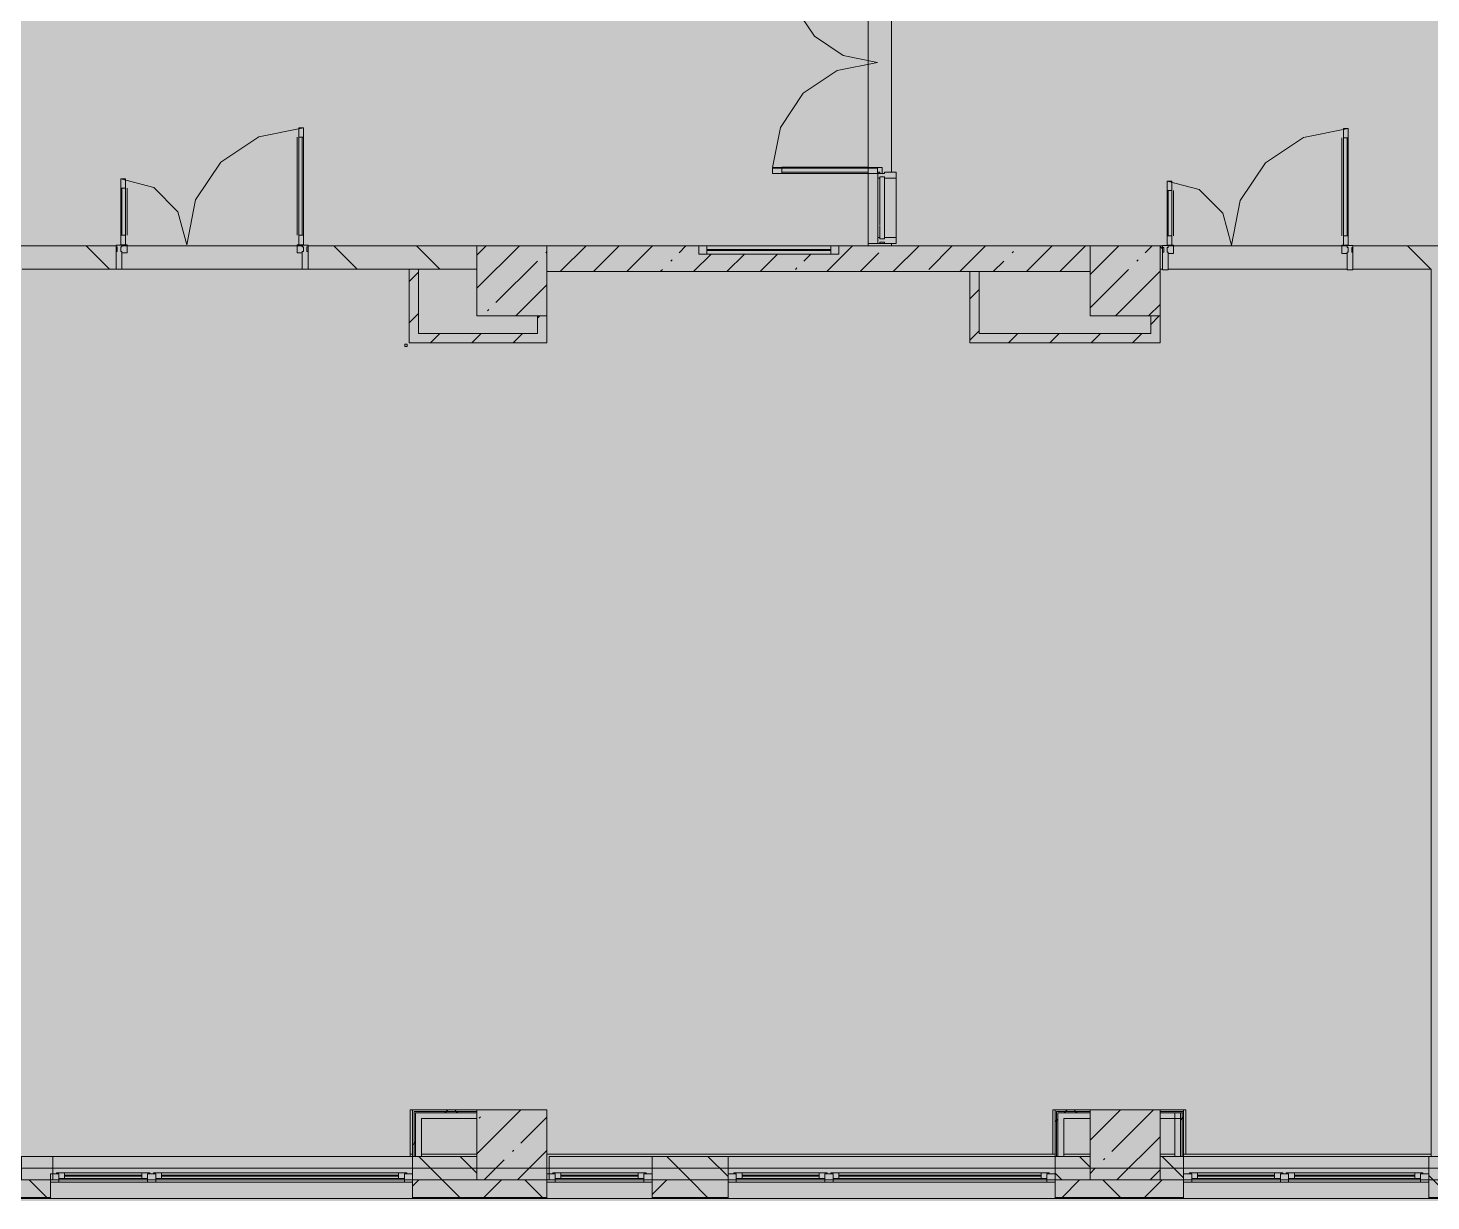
# Model space of a CAD drawing. Header units: millimetres. Extents: x -3817 to 677485, y -22715 to 103890.
# Drawn here: x 9822.1 to 9916.7, y -19606.1 to -19527 of the extents above; entities that cross this region are included whole.
import ezdxf

# ---------------------------------------------------------------- set-up
doc = ezdxf.new("R2010")
doc.units = ezdxf.units.MM
doc.layers.add('PDF _Геометрия', color=7, linetype='Continuous', true_color=0x1d1d1d)
doc.layers.add('PDF _Сплошная заливка', color=7, linetype='Continuous', true_color=0xffffff)

msp = doc.modelspace()

# ---------------------------------------------------------------- hatches: boundary and pattern name
at = {"layer": 'PDF _Сплошная заливка', "true_color": 0xd9d9d9, "transparency": 33554559}
for points in [[(10026.364, -19606.078), (10026.364, -19416.653), (9987.782, -19416.653), (9987.782, -19388.526), (9751.507, -19388.526), (9751.507, -19482.948), (9719.067, -19482.948), (9719.067, -19606.078), (10026.19, -19606.078)], [(9886.457, -19543.403), (9893.691, -19543.403), (9893.691, -19541.67), (9876.763, -19541.67), (9876.763, -19542.222), (9867.314, -19542.222), (9867.314, -19541.67), (9857.078, -19541.67), (9857.078, -19543.403), (9886.211, -19543.403)], [(9898.415, -19546.395), (9898.415, -19541.67), (9893.691, -19541.67), (9893.691, -19546.395), (9894.729, -19546.395)], [(9857.078, -19548.206), (9857.078, -19547.576), (9848.417, -19547.576), (9848.417, -19548.206), (9850.909, -19548.206)], [(9887.426, -19548.206), (9897.785, -19548.206), (9897.785, -19547.576), (9885.581, -19547.576), (9885.581, -19548.206)], [(9848.614, -19600.035), (9852.354, -19600.035), (9852.354, -19599.936), (9848.122, -19599.936), (9848.22, -19600.035)], [(9852.354, -19600.133), (9852.354, -19600.035), (9848.22, -19600.035), (9848.22, -19600.133), (9848.614, -19600.133)], [(9852.354, -19604.66), (9857.078, -19604.66), (9857.078, -19599.936), (9852.354, -19599.936), (9852.354, -19601.977)], [(9891.919, -19600.035), (9893.691, -19600.035), (9893.691, -19599.936), (9891.427, -19599.936), (9891.526, -19600.035)], [(9893.691, -19600.133), (9893.691, -19600.035), (9891.526, -19600.035), (9891.526, -19600.133), (9891.919, -19600.133)], [(9893.691, -19604.66), (9898.415, -19604.66), (9898.415, -19599.936), (9893.691, -19599.936), (9893.691, -19601.977)]]:
    msp.add_hatch(color=254, dxfattribs=at).paths.add_polyline_path(points)
h = msp.add_hatch(color=254, dxfattribs=at)
h.paths.add_polyline_path([(9878.731, -19541.67), (9880.306, -19541.67), (9880.306, -19541.513), (9878.731, -19541.513)], flags=0)
h.paths.add_polyline_path([(9880.306, -19518.207), (9880.306, -19518.049), (9878.731, -19518.049), (9878.731, -19518.207), (9880.123, -19518.207)], flags=0)
at = {"layer": 'PDF _Сплошная заливка', "true_color": 0xcdcdcd, "transparency": 33554559}
for points in [[(9840.349, -19541.592), (9840.664, -19541.592), (9840.664, -19533.718), (9840.349, -19533.718), (9840.349, -19540.344)], [(9879.361, -19536.785), (9879.361, -19536.431), (9872.275, -19536.431), (9872.275, -19536.785), (9872.819, -19536.785)]]:
    msp.add_hatch(color=254, dxfattribs=at).paths.add_polyline_path(points)
at = {"layer": 'PDF _Сплошная заливка', "true_color": 0xd9d9d9, "transparency": 33554559}
h = msp.add_hatch(color=254, dxfattribs=at)
h.paths.add_polyline_path([(9770.572, -19543.245), (9781.49, -19543.245), (9781.49, -19541.67), (9766.688, -19541.67), (9766.688, -19543.245)], flags=0)
h.paths.add_polyline_path([(9852.354, -19543.245), (9852.354, -19541.67), (9840.979, -19541.67), (9840.979, -19543.245), (9850.909, -19543.245)], flags=0)
h.paths.add_polyline_path([(9789.364, -19543.245), (9816.922, -19543.245), (9816.922, -19541.67), (9811.411, -19541.67), (9811.411, -19542.222), (9805.112, -19542.222), (9805.112, -19541.67), (9786.215, -19541.67), (9786.215, -19543.245)], flags=0)
h.paths.add_polyline_path([(9828.026, -19543.245), (9828.026, -19541.67), (9821.646, -19541.67), (9821.696, -19543.245)], flags=0)
h.paths.add_polyline_path([(9750.547, -19543.245), (9753.735, -19543.245), (9753.735, -19541.67), (9750.547, -19541.67)], flags=0)
h = msp.add_hatch(color=254, dxfattribs=at)
h.paths.add_polyline_path([(9922.43, -19543.245), (9922.43, -19541.67), (9911.407, -19541.67), (9911.407, -19543.245), (9918.257, -19543.245)], flags=0)
h.paths.add_polyline_path([(9898.573, -19543.245), (9898.573, -19541.67), (9898.415, -19541.67), (9898.415, -19543.245)], flags=0)
at = {"layer": 'PDF _Сплошная заливка', "true_color": 0xcfcfcf, "transparency": 33554559}
for points in [[(9848.22, -19603.086), (9848.614, -19603.086), (9848.614, -19600.133), (9848.22, -19600.133), (9848.22, -19601.977)], [(9891.526, -19603.086), (9891.919, -19603.086), (9891.919, -19600.133), (9891.526, -19600.133), (9891.526, -19601.977)]]:
    msp.add_hatch(color=254, dxfattribs=at).paths.add_polyline_path(points)
at = {"layer": 'PDF _Сплошная заливка', "true_color": 0xd9d9d9, "transparency": 33554559}
h = msp.add_hatch(color=254, dxfattribs=at)
h.paths.add_polyline_path([(9869.283, -19604.66), (9869.283, -19603.086), (9864.165, -19603.086), (9864.165, -19604.66), (9865.516, -19604.66)], flags=0)
h.paths.add_polyline_path([(9893.691, -19604.66), (9893.691, -19603.086), (9891.329, -19603.086), (9891.329, -19604.66)], flags=0)
h = msp.add_hatch(color=254, dxfattribs=at)
h.paths.add_polyline_path([(9994.947, -19605.841), (10003.766, -19605.841), (10003.766, -19604.66), (9994.947, -19604.66)], flags=0)
h.paths.add_polyline_path([(10026.364, -19605.841), (10026.364, -19604.66), (10020.301, -19604.66), (10020.301, -19605.841), (10026.315, -19605.841)], flags=0)
h.paths.add_polyline_path([(9950.224, -19605.841), (9964.555, -19605.841), (9964.555, -19604.66), (9950.224, -19604.66)], flags=0)
h.paths.add_polyline_path([(9916.525, -19605.841), (9929.123, -19605.841), (9929.123, -19604.66), (9916.525, -19604.66)], flags=0)
h.paths.add_polyline_path([(9899.99, -19605.841), (9899.99, -19604.66), (9891.329, -19604.66), (9891.329, -19605.841), (9898.415, -19605.841)], flags=0)
h.paths.add_polyline_path([(9981.09, -19605.841), (9987.861, -19605.841), (9987.861, -19604.66), (9981.09, -19604.66)], flags=0)
h.paths.add_polyline_path([(9823.615, -19605.841), (9823.615, -19604.66), (9810.623, -19604.66), (9810.623, -19605.841), (9821.696, -19605.841)], flags=0)
h.paths.add_polyline_path([(9854.561, -19605.841), (9857.078, -19605.841), (9857.078, -19604.66), (9848.023, -19604.66), (9848.023, -19605.841), (9850.909, -19605.841)], flags=0)
h.paths.add_polyline_path([(9864.165, -19605.841), (9869.283, -19605.841), (9869.283, -19604.66), (9864.165, -19604.66)], flags=0)
h.paths.add_polyline_path([(9786.215, -19605.841), (9786.215, -19604.66), (9780.073, -19604.66), (9780.073, -19605.841), (9785.179, -19605.841)], flags=0)
h.paths.add_polyline_path([(9719.13, -19605.841), (9750.547, -19605.841), (9750.547, -19604.66), (9719.13, -19604.66), (9719.13, -19605.839)], flags=0)
h.paths.add_polyline_path([(9763.538, -19605.841), (9763.538, -19604.66), (9757.633, -19604.66), (9757.633, -19605.841), (9763.269, -19605.841)], flags=0)

# ---------------------------------------------------------------- linework, layer by layer
at = {"layer": 'PDF _Геометрия', "color": 8, "lineweight": 9, "true_color": 0x737373}
for points in [[(9886.211, -19543.403), (9893.691, -19543.403), (9893.691, -19541.67), (9880.306, -19541.67), (9880.306, -19541.513), (9878.731, -19541.513), (9878.731, -19518.207), (9879.833, -19518.207)], [(9880.306, -19522.967), (9880.306, -19536.706)], [(9879.518, -19537.1), (9879.385, -19537.1), (9879.518, -19537.1)], [(9879.518, -19541.119), (9879.518, -19540.344), (9879.518, -19541.198), (9879.833, -19541.198), (9879.833, -19537.021), (9879.518, -19537.021), (9879.518, -19540.294), (9879.518, -19537.1)], [(9880.621, -19541.119), (9880.621, -19537.1)], [(9821.696, -19543.245), (9828.026, -19543.245), (9828.026, -19541.67), (9766.688, -19541.67), (9766.688, -19543.245), (9781.49, -19543.245)], [(9827.577, -19543.245), (9826.002, -19541.67)], [(9828.026, -19542.064), (9828.026, -19541.67)], [(9828.388, -19541.67), (9840.617, -19541.67)], [(9840.979, -19541.67), (9840.979, -19542.064)], [(9844.28, -19543.245), (9842.705, -19541.67)], [(9849.847, -19543.245), (9848.272, -19541.67)], [(9852.354, -19544.536), (9855.22, -19541.67)], [(9852.354, -19542.291), (9852.975, -19541.67)], [(9879.833, -19541.513), (9878.731, -19541.513), (9878.731, -19541.67), (9857.078, -19541.67), (9857.078, -19543.403), (9885.581, -19543.403)], [(9857.977, -19543.403), (9859.71, -19541.67)], [(9860.222, -19543.403), (9861.955, -19541.67)], [(9862.467, -19543.403), (9864.199, -19541.67)], [(9865.979, -19542.136), (9866.444, -19541.67)], [(9876.763, -19541.67), (9867.314, -19541.67)], [(9876.211, -19541.907), (9867.865, -19541.907)], [(9876.211, -19541.985), (9867.865, -19541.985)], [(9875.937, -19543.403), (9877.669, -19541.67)], [(9878.731, -19541.67), (9880.306, -19541.67)], [(9879.518, -19541.119), (9879.385, -19541.119), (9879.518, -19541.119)], [(9880.427, -19543.403), (9882.159, -19541.67)], [(9882.816, -19543.258), (9884.404, -19541.67)], [(9884.917, -19543.403), (9886.649, -19541.67)], [(9889.407, -19543.403), (9891.139, -19541.67)], [(9891.652, -19543.403), (9893.384, -19541.67)], [(9893.691, -19543.609), (9895.629, -19541.67)], [(9897.409, -19542.136), (9897.874, -19541.67)], [(9898.573, -19541.863), (9898.415, -19541.705)], [(9898.573, -19542.104), (9898.573, -19541.67)], [(9898.957, -19541.67), (9911.023, -19541.67)], [(9911.407, -19541.67), (9911.407, -19542.104)], [(9916.658, -19543.245), (9915.083, -19541.67)], [(9853.632, -19545.503), (9856.438, -19542.697)], [(9856.999, -19542.136), (9857.078, -19542.057), (9857.092, -19542.043)], [(9865.418, -19542.697), (9865.511, -19542.604)], [(9866.957, -19543.403), (9868.138, -19542.222)], [(9867.314, -19542.222), (9876.763, -19542.222)], [(9869.202, -19543.403), (9870.383, -19542.222)], [(9871.447, -19543.403), (9872.628, -19542.222)], [(9874.398, -19542.697), (9874.873, -19542.222)], [(9878.182, -19543.403), (9879.449, -19542.136)], [(9887.162, -19543.403), (9887.868, -19542.697)], [(9888.429, -19542.136), (9888.522, -19542.043)], [(9896.848, -19542.697), (9896.941, -19542.604)], [(9840.979, -19543.245), (9828.026, -19543.245)], [(9847.787, -19543.245), (9847.787, -19548.206), (9848.417, -19548.206), (9857.078, -19548.206), (9857.078, -19547.576), (9857.078, -19545.607)], [(9847.787, -19544.074), (9848.417, -19543.444)], [(9856.448, -19546.395), (9856.448, -19547.576), (9848.417, -19547.576), (9848.417, -19543.245)], [(9864.712, -19543.403), (9864.857, -19543.258)], [(9873.836, -19543.258), (9873.93, -19543.165)], [(9893.691, -19545.854), (9896.286, -19543.258)], [(9895.395, -19546.395), (9898.415, -19543.374)], [(9911.016, -19543.245), (9898.956, -19543.245)], [(9854.985, -19546.395), (9857.078, -19544.302)], [(9885.581, -19545.253), (9886.211, -19544.623)], [(9897.64, -19546.395), (9898.415, -19545.619)], [(9847.787, -19546.858), (9848.417, -19546.228)], [(9853.07, -19546.065), (9853.164, -19545.971)], [(9856.448, -19546.548), (9856.602, -19546.395)], [(9897.785, -19546.968), (9898.359, -19546.395)], [(9849.223, -19548.206), (9849.853, -19547.576)], [(9852.007, -19548.206), (9852.637, -19547.576)], [(9854.791, -19548.206), (9855.421, -19547.576)], [(9885.581, -19548.037), (9886.042, -19547.576), (9886.211, -19547.407)], [(9888.196, -19548.206), (9888.826, -19547.576)], [(9890.98, -19548.206), (9891.61, -19547.576)], [(9893.764, -19548.206), (9894.394, -19547.576)], [(9896.548, -19548.206), (9897.178, -19547.576)], [(9848.122, -19603.086), (9848.122, -19600.035), (9848.22, -19600.035), (9848.614, -19600.035), (9852.354, -19600.035)], [(9848.22, -19603.086), (9848.22, -19600.133), (9848.614, -19600.133), (9852.354, -19600.133)], [(9850.188, -19600.133), (9850.286, -19600.035), (9850.385, -19599.936)], [(9851.059, -19600.133), (9850.961, -19600.035), (9850.862, -19599.936)], [(9852.354, -19602.906), (9855.323, -19599.936)], [(9852.509, -19600.506), (9852.602, -19600.412)], [(9853.07, -19599.944), (9853.078, -19599.936)], [(9855.315, -19602.189), (9857.078, -19600.426)], [(9891.329, -19600.749), (9891.427, -19600.65), (9891.526, -19600.552)], [(9891.427, -19603.086), (9891.427, -19600.035), (9891.526, -19600.035), (9891.919, -19600.035), (9893.691, -19600.035)], [(9891.526, -19603.086), (9891.526, -19600.133), (9891.919, -19600.133), (9893.691, -19600.133)], [(9891.945, -19600.133), (9892.043, -19600.035), (9892.142, -19599.936)], [(9892.816, -19600.133), (9892.718, -19600.035), (9892.619, -19599.936)], [(9893.691, -19601.978), (9895.733, -19599.936)], [(9895.164, -19602.75), (9897.97, -19599.944)], [(9899.99, -19600.035), (9898.415, -19600.035)], [(9899.99, -19600.133), (9898.415, -19600.133)], [(9899.793, -19603.086), (9899.793, -19600.133)], [(9899.793, -19600.636), (9899.892, -19600.537), (9899.99, -19600.439)], [(9899.892, -19603.086), (9899.892, -19600.133)], [(9848.023, -19602.297), (9848.122, -19602.199), (9848.22, -19602.101)], [(9895.499, -19604.66), (9898.415, -19601.744)], [(9821.646, -19604.66), (9821.646, -19603.086), (9823.615, -19603.086), (9847.866, -19603.086), (9847.866, -19602.928), (9848.028, -19602.928)], [(9821.696, -19604.66), (9848.023, -19604.66), (9848.023, -19603.086), (9847.866, -19603.086), (9823.772, -19603.086), (9823.772, -19604.251), (9823.772, -19604.66)], [(9851.2, -19605.841), (9850.019, -19604.66), (9848.444, -19603.086)], [(9848.614, -19602.928), (9852.354, -19602.928), (9852.354, -19603.086)], [(9852.354, -19604.211), (9851.228, -19603.086)], [(9852.844, -19604.66), (9854.193, -19603.312)], [(9854.754, -19602.75), (9854.847, -19602.657)], [(9855.089, -19604.66), (9857.078, -19602.671)], [(9857.236, -19604.66), (9857.236, -19604.251), (9857.236, -19603.086), (9864.165, -19603.086), (9864.165, -19604.66), (9857.078, -19604.66), (9857.078, -19602.928), (9891.334, -19602.928)], [(9867.903, -19605.841), (9866.722, -19604.66), (9865.147, -19603.086)], [(9869.283, -19604.437), (9867.931, -19603.086)], [(9891.919, -19602.928), (9893.691, -19602.928)], [(9893.691, -19603.792), (9892.985, -19603.086)], [(9894.603, -19603.312), (9894.696, -19603.218)], [(9898.415, -19602.928), (9899.4, -19602.928)], [(9899.99, -19604.523), (9898.552, -19603.086)], [(9899.99, -19602.928), (9916.64, -19602.928)], [(9916.682, -19603.086), (9916.525, -19603.086), (9916.525, -19604.66), (9921.485, -19604.66), (9921.485, -19603.086), (9918.257, -19603.086)], [(9824.166, -19604.251), (9823.615, -19604.251)], [(9824.009, -19604.172), (9830.308, -19604.172)], [(9824.56, -19604.172), (9824.56, -19604.566)], [(9824.56, -19604.33), (9829.756, -19604.33)], [(9829.756, -19604.408), (9824.56, -19604.408)], [(9829.756, -19604.172), (9829.756, -19604.566)], [(9830.701, -19604.251), (9830.15, -19604.251)], [(9830.544, -19604.172), (9847.63, -19604.172)], [(9831.095, -19604.172), (9831.095, -19604.566)], [(9831.095, -19604.33), (9847.079, -19604.33)], [(9847.079, -19604.408), (9831.095, -19604.408)], [(9847.079, -19604.172), (9847.079, -19604.566)], [(9848.023, -19604.251), (9847.472, -19604.251)], [(9857.629, -19604.251), (9857.078, -19604.251)], [(9857.472, -19604.172), (9863.771, -19604.172)], [(9858.023, -19604.172), (9858.023, -19604.566)], [(9858.023, -19604.33), (9863.22, -19604.33)], [(9863.22, -19604.408), (9858.023, -19604.408)], [(9863.22, -19604.172), (9863.22, -19604.566)], [(9864.165, -19604.251), (9863.613, -19604.251)], [(9869.834, -19604.251), (9869.283, -19604.251)], [(9869.676, -19604.172), (9875.975, -19604.172)], [(9870.227, -19604.172), (9870.227, -19604.566)], [(9870.227, -19604.33), (9875.424, -19604.33)], [(9875.424, -19604.408), (9870.227, -19604.408)], [(9875.424, -19604.172), (9875.424, -19604.566)], [(9876.369, -19604.251), (9875.818, -19604.251)], [(9876.211, -19604.172), (9890.935, -19604.172)], [(9876.763, -19604.172), (9876.763, -19604.566)], [(9876.763, -19604.33), (9890.384, -19604.33)], [(9890.384, -19604.408), (9876.763, -19604.408)], [(9890.384, -19604.172), (9890.384, -19604.566)], [(9891.329, -19604.251), (9890.778, -19604.251)], [(9891.776, -19604.66), (9891.329, -19604.213)], [(9893.691, -19604.223), (9894.041, -19603.873)], [(9897.744, -19604.66), (9898.415, -19603.989)], [(9900.541, -19604.251), (9899.99, -19604.251)], [(9900.384, -19604.172), (9906.683, -19604.172)], [(9900.935, -19604.172), (9900.935, -19604.566)], [(9900.935, -19604.33), (9906.132, -19604.33)], [(9906.132, -19604.408), (9900.935, -19604.408)], [(9906.132, -19604.172), (9906.132, -19604.566)], [(9907.076, -19604.251), (9906.525, -19604.251)], [(9906.919, -19604.172), (9916.131, -19604.172)], [(9907.47, -19604.172), (9907.47, -19604.566)], [(9907.47, -19604.33), (9915.58, -19604.33)], [(9915.58, -19604.408), (9907.47, -19604.408)], [(9915.58, -19604.172), (9915.58, -19604.566)], [(9916.525, -19604.251), (9915.974, -19604.251)], [(9918.011, -19605.841), (9916.83, -19604.66), (9916.525, -19604.355)], [(9823.362, -19605.841), (9822.181, -19604.66)], [(9823.615, -19604.802), (9848.023, -19604.802)], [(9848.023, -19605.081), (9848.444, -19604.66)], [(9852.831, -19605.841), (9854.012, -19604.66)], [(9856.768, -19605.841), (9855.587, -19604.66)], [(9857.078, -19604.802), (9864.165, -19604.802)], [(9864.165, -19605.643), (9865.147, -19604.66)], [(9869.283, -19604.802), (9891.329, -19604.802)], [(9891.804, -19605.841), (9892.985, -19604.66)], [(9895.741, -19605.841), (9894.56, -19604.66)], [(9897.371, -19605.841), (9898.552, -19604.66)], [(9899.99, -19604.802), (9916.525, -19604.802)], [(9810.623, -19605.841), (9823.615, -19605.841)], [(9810.623, -19605.865), (9823.615, -19605.865)], [(9834.269, -19605.904), (9838.181, -19605.904), (9834.269, -19605.904)], [(9848.023, -19605.841), (9857.078, -19605.841)], [(9848.023, -19605.865), (9857.078, -19605.865)], [(9848.811, -19605.904), (9851.173, -19605.904), (9848.811, -19605.904)], [(9864.165, -19605.841), (9869.283, -19605.841)], [(9864.165, -19605.865), (9869.283, -19605.865)], [(9869.676, -19605.904), (9873.613, -19605.904), (9869.676, -19605.904)], [(9888.967, -19605.904), (9891.329, -19605.904), (9888.967, -19605.904)], [(9891.329, -19605.841), (9899.99, -19605.841)], [(9891.329, -19605.865), (9899.99, -19605.865)], [(9916.525, -19605.841), (9929.123, -19605.841)], [(9916.525, -19605.865), (9929.123, -19605.865)]]:
    msp.add_lwpolyline(points, dxfattribs=at)
at = {"layer": 'PDF _Геометрия', "color": 9, "lineweight": 9, "true_color": 0xb7b7b7}
for points in [[(9879.361, -19522.888), (9879.361, -19523.282), (9879.361, -19522.888), (9879.676, -19522.888), (9879.676, -19523.282), (9879.361, -19523.282), (9873.337, -19523.282), (9873.796, -19525.587), (9875.102, -19527.541), (9877.056, -19528.847), (9879.361, -19529.305), (9876.649, -19529.845), (9874.35, -19531.381), (9872.814, -19533.68), (9872.275, -19536.391), (9879.361, -19536.391), (9879.676, -19536.391), (9879.361, -19536.391), (9879.361, -19536.785), (9879.676, -19536.785), (9879.676, -19536.391), (9879.676, -19536.785)], [(9828.42, -19542.143), (9828.774, -19542.143), (9828.774, -19541.592), (9828.341, -19541.592), (9828.341, -19537.143), (9830.566, -19537.739), (9832.194, -19539.367), (9832.79, -19541.592), (9833.389, -19538.579), (9835.096, -19536.024), (9837.651, -19534.317), (9840.664, -19533.718), (9840.664, -19541.592), (9840.231, -19541.592), (9840.231, -19542.143), (9840.585, -19542.143)], [(9840.239, -19534.348), (9840.239, -19540.962)], [(9840.664, -19534.348), (9840.349, -19534.348)], [(9840.585, -19534.348), (9840.585, -19540.962)], [(9898.966, -19542.182), (9899.321, -19542.182), (9899.321, -19541.631), (9898.888, -19541.631), (9898.888, -19537.3), (9901.053, -19537.881), (9902.638, -19539.466), (9903.218, -19541.631), (9903.818, -19538.618), (9905.524, -19536.063), (9908.079, -19534.357), (9911.092, -19533.757), (9911.092, -19541.631), (9910.659, -19541.631), (9910.659, -19542.182), (9911.013, -19542.182)], [(9910.667, -19534.387), (9910.667, -19541.001)], [(9911.092, -19534.387), (9910.777, -19534.387)], [(9911.013, -19534.387), (9911.013, -19541.001)], [(9872.904, -19536.36), (9878.731, -19536.36)], [(9872.904, -19536.785), (9872.904, -19536.431)], [(9872.904, -19536.706), (9878.731, -19536.706)], [(9878.731, -19536.785), (9878.731, -19536.431)], [(9879.361, -19536.391), (9879.361, -19536.785)], [(9828.341, -19537.773), (9828.656, -19537.773)], [(9828.42, -19537.773), (9828.42, -19540.962)], [(9828.766, -19537.773), (9828.766, -19540.962)], [(9898.888, -19537.93), (9899.203, -19537.93)], [(9898.966, -19537.93), (9898.966, -19541.001)], [(9899.313, -19537.93), (9899.313, -19541.001)], [(9828.341, -19540.962), (9828.656, -19540.962)], [(9840.664, -19540.962), (9840.349, -19540.962)], [(9898.888, -19541.001), (9899.203, -19541.001)], [(9911.092, -19541.001), (9910.777, -19541.001)], [(9773.38, -19541.67), (9766.683, -19541.67), (9828.059, -19541.67)], [(9828.341, -19541.749), (9828.341, -19542.064)], [(9840.664, -19541.749), (9840.664, -19542.064)], [(9840.946, -19541.67), (9878.731, -19541.67)], [(9840.971, -19542.064), (9840.971, -19541.67)], [(9880.306, -19541.67), (9898.582, -19541.67), (9898.415, -19541.67)], [(9898.888, -19541.789), (9898.888, -19542.104)], [(9911.092, -19541.789), (9911.092, -19542.104)], [(9911.398, -19541.67), (9927.154, -19541.67)], [(9911.407, -19542.104), (9911.407, -19541.67)], [(9828.019, -19543.245), (9821.696, -19543.245)], [(9857.078, -19548.206), (9847.787, -19548.206), (9847.787, -19543.245), (9840.971, -19543.245)], [(9898.415, -19543.245), (9898.415, -19543.411), (9898.415, -19548.206), (9885.581, -19548.206), (9885.581, -19543.403), (9857.078, -19543.403)], [(9916.64, -19543.245), (9911.407, -19543.245)], [(9821.696, -19603.086), (9847.866, -19603.086), (9847.866, -19599.936), (9857.078, -19599.936), (9857.078, -19601.977)], [(9848.122, -19599.936), (9847.866, -19599.936), (9847.866, -19602.928)], [(9891.427, -19599.936), (9891.172, -19599.936), (9891.172, -19602.928), (9891.172, -19599.936), (9900.148, -19599.936), (9900.148, -19602.928), (9900.148, -19599.936), (9899.99, -19599.936)]]:
    msp.add_lwpolyline(points, dxfattribs=at)
for points in [[(9840.349, -19541.592), (9840.664, -19541.592), (9840.664, -19533.718), (9840.349, -19533.718), (9840.349, -19541.592), (9840.664, -19541.592), (9840.664, -19533.718), (9840.349, -19533.718)], [(9910.777, -19541.631), (9911.092, -19541.631), (9911.092, -19533.757), (9910.777, -19533.757), (9910.777, -19541.631), (9911.092, -19541.631), (9911.092, -19533.757), (9910.777, -19533.757)], [(9828.656, -19541.592), (9828.341, -19541.592), (9828.341, -19537.143), (9828.656, -19537.143), (9828.656, -19541.592), (9828.656, -19537.143), (9828.341, -19537.143), (9828.341, -19541.592)], [(9879.361, -19536.431), (9879.361, -19536.785), (9872.275, -19536.785), (9872.275, -19536.431), (9879.361, -19536.431), (9872.275, -19536.431), (9872.275, -19536.785), (9879.361, -19536.785)], [(9879.361, -19536.391), (9879.676, -19536.391), (9879.676, -19536.785), (9879.676, -19536.391), (9879.361, -19536.391), (9879.361, -19536.785)], [(9899.203, -19541.631), (9898.888, -19541.631), (9898.888, -19537.3), (9899.203, -19537.3), (9899.203, -19541.631), (9899.203, -19537.3), (9898.888, -19537.3), (9898.888, -19541.631)], [(9840.617, -19541.67), (9828.388, -19541.67)], [(9911.023, -19541.67), (9898.957, -19541.67)]]:
    msp.add_lwpolyline(points, close=True, dxfattribs=at)
at = {"layer": 'PDF _Геометрия', "color": 8, "lineweight": 9, "true_color": 0x737373}
for points in [[(9879.518, -19537.1), (9879.518, -19537.021), (9879.833, -19537.021), (9879.833, -19537.1), (9880.621, -19537.1), (9880.621, -19536.706), (9879.833, -19536.706), (9879.833, -19536.785), (9879.518, -19536.785), (9879.518, -19536.706), (9879.385, -19536.706), (9879.385, -19537.1)], [(9879.385, -19537.1), (9879.385, -19541.119)], [(9880.621, -19537.1), (9880.621, -19541.119), (9879.833, -19541.119), (9879.833, -19537.1)], [(9828.341, -19541.749), (9828.42, -19541.749), (9828.42, -19541.615), (9828.026, -19541.615), (9828.026, -19541.749), (9828.105, -19541.749), (9828.105, -19542.064), (9828.026, -19542.064), (9828.026, -19543.245), (9828.42, -19543.245), (9828.42, -19542.064), (9828.341, -19542.064)], [(9840.9, -19542.064), (9840.9, -19541.749), (9840.979, -19541.749), (9840.979, -19541.615), (9840.585, -19541.615), (9840.585, -19541.749), (9840.664, -19541.749), (9840.664, -19542.064), (9840.585, -19542.064), (9840.585, -19543.245), (9840.979, -19543.245), (9840.979, -19542.064)], [(9847.787, -19543.245), (9848.417, -19543.245), (9852.354, -19543.245), (9852.354, -19541.67), (9840.979, -19541.67), (9840.979, -19543.245)], [(9857.078, -19541.67), (9852.354, -19541.67), (9852.354, -19546.395), (9857.078, -19546.395)], [(9867.865, -19541.67), (9867.865, -19542.222), (9867.314, -19542.222), (9867.314, -19541.67)], [(9876.763, -19541.67), (9876.763, -19542.222), (9876.211, -19542.222), (9876.211, -19541.67)], [(9879.518, -19541.513), (9879.518, -19541.434), (9879.833, -19541.434), (9879.833, -19541.513), (9880.621, -19541.513), (9880.621, -19541.119), (9879.833, -19541.119), (9879.833, -19541.198), (9879.518, -19541.198), (9879.518, -19541.119), (9879.385, -19541.119), (9879.385, -19541.513)], [(9898.415, -19541.67), (9893.691, -19541.67), (9893.691, -19546.395), (9898.415, -19546.395)], [(9898.415, -19543.245), (9898.573, -19543.245), (9898.573, -19541.67), (9898.415, -19541.67)], [(9898.888, -19541.789), (9898.966, -19541.789), (9898.966, -19541.655), (9898.573, -19541.655), (9898.573, -19541.789), (9898.652, -19541.789), (9898.652, -19542.104), (9898.573, -19542.104), (9898.573, -19543.285), (9898.966, -19543.285), (9898.966, -19542.104), (9898.888, -19542.104)], [(9911.328, -19542.104), (9911.328, -19541.789), (9911.407, -19541.789), (9911.407, -19541.655), (9911.013, -19541.655), (9911.013, -19541.789), (9911.092, -19541.789), (9911.092, -19542.104), (9911.013, -19542.104), (9911.013, -19543.285), (9911.407, -19543.285), (9911.407, -19542.104)], [(9911.407, -19543.245), (9916.682, -19543.245), (9916.682, -19603.086), (9918.257, -19603.086), (9918.257, -19549.544), (9926.525, -19549.544), (9927.154, -19549.544), (9927.154, -19546.395), (9926.525, -19546.395), (9926.525, -19548.914), (9918.257, -19548.914), (9918.257, -19543.245), (9922.43, -19543.245), (9922.43, -19541.67), (9911.407, -19541.67)], [(9885.581, -19543.403), (9885.581, -19547.576), (9885.581, -19548.206), (9897.785, -19548.206), (9898.415, -19548.206), (9898.415, -19546.395), (9897.785, -19546.395), (9897.785, -19547.576), (9886.211, -19547.576), (9886.211, -19543.403)], [(9847.642, -19548.292), (9847.488, -19548.292), (9847.488, -19548.45), (9847.642, -19548.45)], [(9848.614, -19599.936), (9848.122, -19599.936), (9848.023, -19599.936), (9848.023, -19603.086), (9848.614, -19603.086), (9848.614, -19600.527), (9852.354, -19600.527), (9852.354, -19599.936)], [(9857.078, -19604.66), (9857.078, -19599.936), (9852.354, -19599.936), (9852.354, -19604.66)], [(9893.691, -19599.936), (9891.919, -19599.936), (9891.427, -19599.936), (9891.329, -19599.936), (9891.329, -19603.086), (9891.919, -19603.086), (9891.919, -19600.527), (9893.691, -19600.527)], [(9898.415, -19599.936), (9893.691, -19599.936), (9893.691, -19604.66), (9898.415, -19604.66)], [(9898.415, -19600.527), (9899.99, -19600.527), (9899.99, -19599.936), (9898.415, -19599.936)], [(9899.4, -19600.133), (9899.4, -19603.086), (9899.99, -19603.086), (9899.99, -19600.133)], [(9852.354, -19604.66), (9852.354, -19603.086), (9848.023, -19603.086), (9848.023, -19604.66)], [(9869.283, -19604.66), (9869.283, -19603.086), (9864.165, -19603.086), (9864.165, -19604.66)], [(9869.283, -19604.66), (9891.329, -19604.66), (9891.329, -19603.086), (9869.283, -19603.086)], [(9893.691, -19604.66), (9893.691, -19603.086), (9891.329, -19603.086), (9891.329, -19604.66)], [(9899.99, -19604.66), (9899.99, -19603.086), (9898.415, -19603.086), (9898.415, -19604.66)], [(9899.99, -19604.66), (9916.525, -19604.66), (9916.525, -19603.086), (9900.148, -19603.086), (9899.99, -19603.086)], [(9823.615, -19604.802), (9823.615, -19604.251), (9824.166, -19604.251), (9824.166, -19604.802)], [(9830.308, -19604.172), (9824.009, -19604.172), (9824.009, -19604.251), (9824.166, -19604.251), (9824.166, -19604.566), (9830.15, -19604.566), (9830.15, -19604.251), (9830.308, -19604.251)], [(9830.15, -19604.802), (9830.15, -19604.251), (9830.701, -19604.251), (9830.701, -19604.802)], [(9847.63, -19604.172), (9830.544, -19604.172), (9830.544, -19604.251), (9830.701, -19604.251), (9830.701, -19604.566), (9847.472, -19604.566), (9847.472, -19604.251), (9847.63, -19604.251)], [(9847.472, -19604.802), (9847.472, -19604.251), (9848.023, -19604.251), (9848.023, -19604.802)], [(9857.078, -19604.802), (9857.078, -19604.251), (9857.629, -19604.251), (9857.629, -19604.802)], [(9863.771, -19604.172), (9857.472, -19604.172), (9857.472, -19604.251), (9857.629, -19604.251), (9857.629, -19604.566), (9863.613, -19604.566), (9863.613, -19604.251), (9863.771, -19604.251)], [(9863.613, -19604.802), (9863.613, -19604.251), (9864.165, -19604.251), (9864.165, -19604.802)], [(9869.283, -19604.802), (9869.283, -19604.251), (9869.834, -19604.251), (9869.834, -19604.802)], [(9875.975, -19604.172), (9869.676, -19604.172), (9869.676, -19604.251), (9869.834, -19604.251), (9869.834, -19604.566), (9875.818, -19604.566), (9875.818, -19604.251), (9875.975, -19604.251)], [(9875.818, -19604.802), (9875.818, -19604.251), (9876.369, -19604.251), (9876.369, -19604.802)], [(9890.935, -19604.172), (9876.211, -19604.172), (9876.211, -19604.251), (9876.369, -19604.251), (9876.369, -19604.566), (9890.778, -19604.566), (9890.778, -19604.251), (9890.935, -19604.251)], [(9890.778, -19604.802), (9890.778, -19604.251), (9891.329, -19604.251), (9891.329, -19604.802)], [(9899.99, -19604.802), (9899.99, -19604.251), (9900.541, -19604.251), (9900.541, -19604.802)], [(9906.683, -19604.172), (9900.384, -19604.172), (9900.384, -19604.251), (9900.541, -19604.251), (9900.541, -19604.566), (9906.525, -19604.566), (9906.525, -19604.251), (9906.683, -19604.251)], [(9906.525, -19604.802), (9906.525, -19604.251), (9907.076, -19604.251), (9907.076, -19604.802)], [(9916.131, -19604.172), (9906.919, -19604.172), (9906.919, -19604.251), (9907.076, -19604.251), (9907.076, -19604.566), (9915.974, -19604.566), (9915.974, -19604.251), (9916.131, -19604.251)], [(9915.974, -19604.802), (9915.974, -19604.251), (9916.525, -19604.251), (9916.525, -19604.802)], [(9823.615, -19604.66), (9810.623, -19604.66), (9810.623, -19605.904), (9823.615, -19605.904)], [(9823.615, -19605.904), (9823.615, -19604.66), (9848.023, -19604.66), (9848.023, -19605.904)], [(9857.078, -19604.66), (9848.023, -19604.66), (9848.023, -19605.904), (9857.078, -19605.904)], [(9857.078, -19605.904), (9857.078, -19604.66), (9864.165, -19604.66), (9864.165, -19605.904)], [(9869.283, -19604.66), (9864.165, -19604.66), (9864.165, -19605.904), (9869.283, -19605.904)], [(9869.283, -19605.904), (9869.283, -19604.66), (9891.329, -19604.66), (9891.329, -19605.904)], [(9899.99, -19604.66), (9891.329, -19604.66), (9891.329, -19605.904), (9899.99, -19605.904)], [(9899.99, -19605.904), (9899.99, -19604.66), (9916.525, -19604.66), (9916.525, -19605.904)], [(9929.123, -19604.66), (9916.525, -19604.66), (9916.525, -19605.904), (9929.123, -19605.904)], [(9821.696, -19605.904), (9825.608, -19605.904)], [(9827.97, -19605.904), (9831.907, -19605.904)], [(9844.087, -19605.904), (9846.449, -19605.904)], [(9857.078, -19605.904), (9861.015, -19605.904)], [(9863.377, -19605.904), (9867.314, -19605.904)], [(9884.243, -19605.904), (9886.605, -19605.904)], [(9899.4, -19605.904), (9902.943, -19605.904)], [(9905.305, -19605.904), (9909.242, -19605.904)], [(9911.604, -19605.904), (9915.541, -19605.904)]]:
    msp.add_lwpolyline(points, close=True, dxfattribs=at)
at = {"layer": 'PDF _Геометрия', "color": 253, "lineweight": 9, "true_color": 0xaaaaaa}
msp.add_lwpolyline([(9703.638, -19603.873), (9802.06, -19603.873), (9925.816, -19603.873), (10024.238, -19603.873)], dxfattribs=at)
at = {"layer": 'PDF _Сплошная заливка', "color": 254, "lineweight": 60, "true_color": 0xcdcdcd, "transparency": 33554559}
for points in [[(9910.777, -19541.631), (9911.092, -19541.631), (9910.777, -19533.757), (9911.092, -19533.757)], [(9828.656, -19541.592), (9828.656, -19537.143), (9828.341, -19541.592), (9828.341, -19537.143)], [(9899.203, -19541.631), (9899.203, -19537.3), (9898.888, -19541.631), (9898.888, -19537.3)]]:
    msp.add_solid(points, dxfattribs=at)
at = {"layer": 'PDF _Сплошная заливка', "color": 254, "lineweight": 60, "true_color": 0xd9d9d9, "transparency": 33554559}
for points in [[(9879.833, -19541.198), (9879.833, -19537.021), (9879.518, -19541.198), (9879.518, -19537.021)], [(9857.078, -19546.395), (9857.078, -19541.67), (9852.354, -19546.395), (9852.354, -19541.67)], [(9848.417, -19548.206), (9848.417, -19543.245), (9847.787, -19548.206), (9847.787, -19543.245)], [(9886.211, -19547.576), (9886.211, -19543.403), (9885.581, -19547.576), (9885.581, -19543.403)], [(9857.078, -19547.576), (9857.078, -19546.395), (9856.448, -19547.576), (9856.448, -19546.395)], [(9898.415, -19548.206), (9898.415, -19546.395), (9897.785, -19548.206), (9897.785, -19546.395)], [(9848.122, -19603.086), (9848.122, -19600.035), (9848.023, -19603.086), (9848.023, -19599.936)], [(9848.22, -19603.086), (9848.22, -19600.133), (9848.122, -19603.086), (9848.122, -19600.035)], [(9891.427, -19603.086), (9891.427, -19600.035), (9891.329, -19603.086), (9891.329, -19599.936)], [(9891.526, -19603.086), (9891.526, -19600.133), (9891.427, -19603.086), (9891.427, -19600.035)], [(9899.99, -19600.035), (9899.99, -19599.936), (9898.415, -19600.035), (9898.415, -19599.936)], [(9899.99, -19600.133), (9899.99, -19600.035), (9898.415, -19600.133), (9898.415, -19600.035)], [(9899.892, -19603.086), (9899.892, -19600.133), (9899.793, -19603.086), (9899.793, -19600.133)], [(9899.99, -19603.086), (9899.99, -19600.133), (9899.892, -19603.086), (9899.892, -19600.133)], [(9848.023, -19604.66), (9852.354, -19604.66), (9848.023, -19603.086), (9852.354, -19603.086)], [(9898.415, -19604.66), (9899.99, -19604.66), (9898.415, -19603.086), (9899.99, -19603.086)], [(9916.525, -19604.66), (9921.485, -19604.66), (9916.525, -19603.086), (9921.485, -19603.086)]]:
    msp.add_solid(points, dxfattribs=at)
at = {"layer": 'PDF _Сплошная заливка', "color": 254, "lineweight": 60, "true_color": 0xcfcfcf, "transparency": 33554559}
for points in [[(9852.354, -19600.527), (9852.354, -19600.133), (9848.614, -19600.527), (9848.614, -19600.133)], [(9893.691, -19600.527), (9893.691, -19600.133), (9891.919, -19600.527), (9891.919, -19600.133)], [(9899.99, -19600.527), (9899.99, -19600.133), (9898.415, -19600.527), (9898.415, -19600.133)], [(9899.793, -19603.086), (9899.793, -19600.133), (9899.4, -19603.086), (9899.4, -19600.133)]]:
    msp.add_solid(points, dxfattribs=at)

doc.saveas('drawing.dxf')
